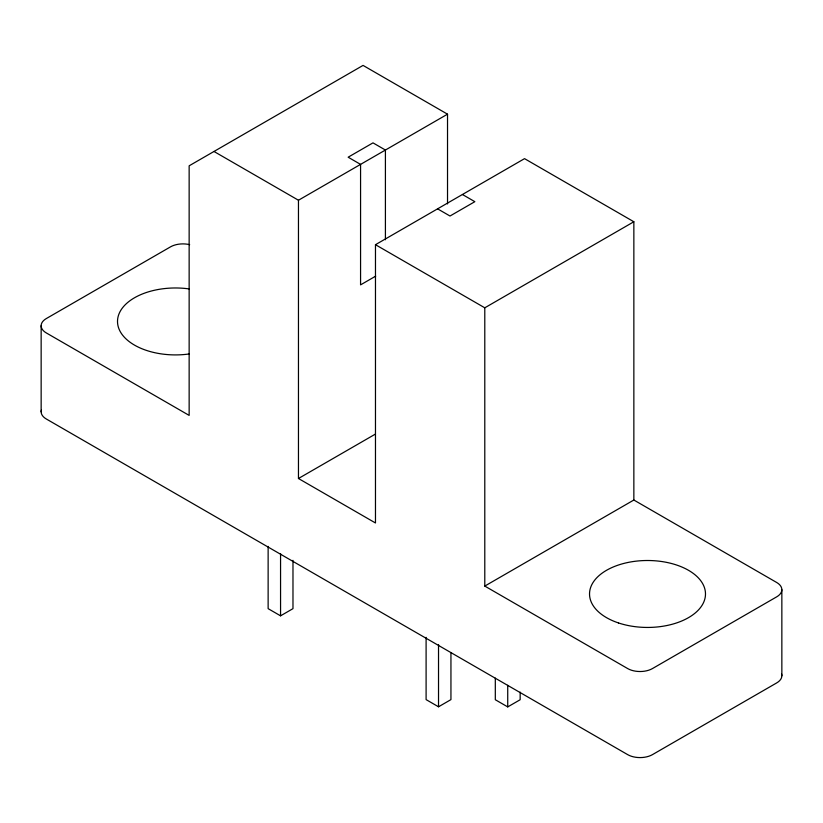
<?xml version="1.0" encoding="UTF-8"?>
<svg xmlns="http://www.w3.org/2000/svg" width="823" height="823" viewBox="0 0 823 823"><rect width="100%" height="100%" fill="white"/><g stroke="black" fill="none" stroke-linecap="round" stroke-linejoin="round"><path stroke-width="1.23" d="M213.99 151.473L298.461 200.236L447.527 114.181L447.527 203.939M298.461 200.236L298.461 478.502L375.473 522.975L375.473 244.698L524.539 158.644L633.854 221.757L633.854 500.024L484.788 586.079L484.788 307.812L633.854 221.757M375.689 276.137L360.567 284.871L360.567 164.384L348.15 157.203L372.994 142.863L385.411 150.033L385.411 239.76M298.461 478.502L375.216 434.194M268.133 546.379L268.133 608.65L280.561 615.83L292.978 608.65L292.978 560.36M426.098 637.341L426.098 699.612L438.525 706.792L450.942 699.612L450.942 652.588M495.312 678.131L495.312 699.735L507.729 706.906L520.157 699.735L520.157 692.112M447.527 114.181L363.056 65.408L189.146 165.814L189.146 415.399L46.294 332.924A17.571 10.143 0 0 1 46.294 318.573L170.515 246.859A17.571 10.143 0 0 1 189.66 244.657M462.433 194.506L474.85 201.676L450.006 216.017L437.589 208.847M375.473 244.698L484.788 307.812M633.854 500.024L776.706 582.499A17.571 10.143 0 0 1 776.706 596.84L652.485 668.554A17.571 10.143 0 0 1 627.64 668.554L484.788 586.079M781.85 589.669L781.85 675.734M507.729 685.302L507.729 706.906M438.525 644.512L438.525 706.792M280.561 553.55L280.561 615.83M41.15 325.743L41.15 411.809M781.583 673.965A17.571 10.143 0 0 1 776.706 682.905L652.485 754.619A17.571 10.143 0 0 1 627.64 754.619L46.294 418.979A17.571 10.143 0 0 1 41.417 410.049M189.269 353.952A57.97 33.465 0 0 1 117.514 321.443A57.97 33.465 0 0 1 189.269 288.935M618.526 622.96A57.97 33.465 0 0 0 705.486 593.969A57.97 33.465 0 0 0 618.526 564.99A57.97 33.465 0 0 0 618.526 622.96"/></g></svg>
